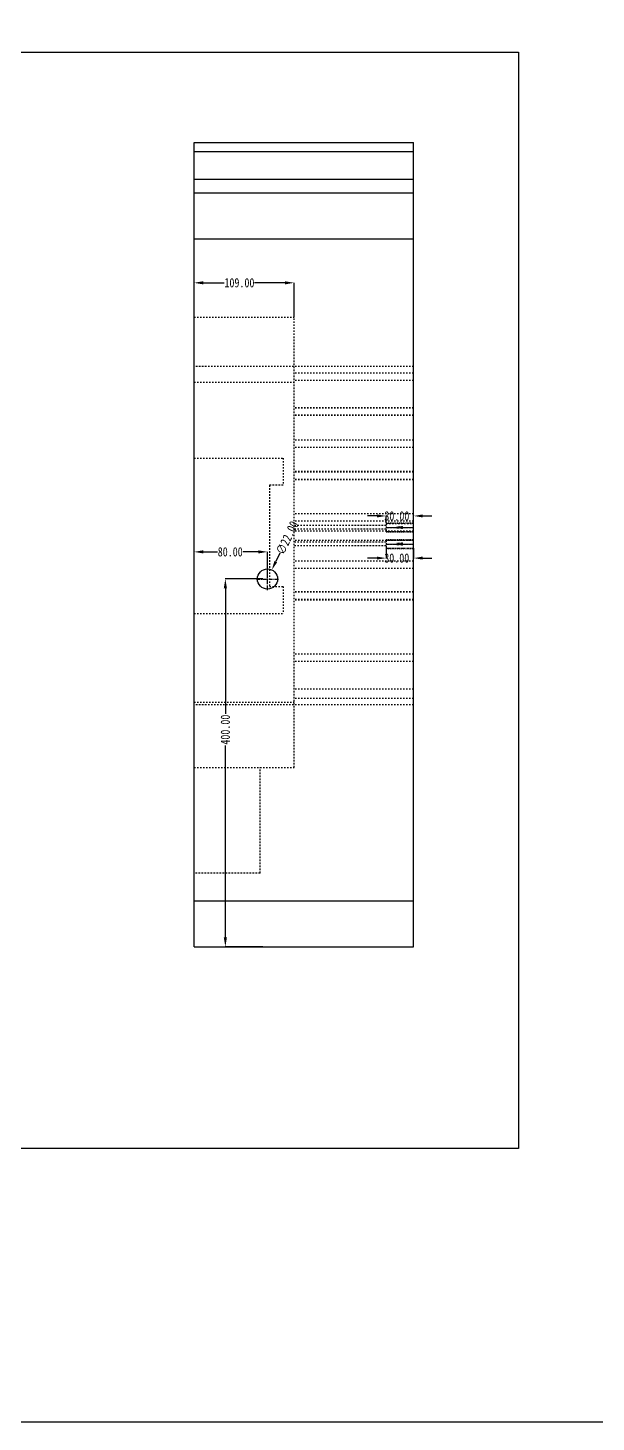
# Model space of a CAD drawing. Header units: millimetres. Extents: x 309 to 11345, y -1340 to 1318.
# Drawn here: x 5932 to 6550, y -1340 to 177 of the extents above; entities that cross this region are included whole.
import ezdxf
from ezdxf.enums import TextEntityAlignment as Align

# ---------------------------------------------------------------- set-up
doc = ezdxf.new("R2010")
doc.units = ezdxf.units.MM
doc.header["$LTSCALE"] = 16.335
doc.header["$PDMODE"] = 3
doc.header["$PDSIZE"] = 0.3125
doc.linetypes.add('CENTER', pattern=[0.6, 0.375, -0.075, 0.075, -0.075])
doc.linetypes.add('HIDDEN', pattern=[0.2, 0.1, -0.1])
doc.layers.get('0').update_dxf_attribs({"linetype": 'CONTINUOUS'})
doc.layers.get('Defpoints').update_dxf_attribs({"linetype": 'CONTINUOUS'})
doc.layers.add('DEFAULT_2', color=8, linetype='HIDDEN')
doc.layers.add('screw', color=33, linetype='CONTINUOUS', lineweight=13)
doc.styles.get("Standard").update_dxf_attribs({"font": 'txt', "width": 0.8})
doc.styles.add('TXT', font='txt.shx', dxfattribs={"bigfont": 'gbcbig.shx'})
doc.dimstyles.get("Standard").update_dxf_attribs({"dimtxt": 0.15625, "dimasz": 0.1875, "dimexe": 0.125, "dimexo": 0.0625, "dimtad": 0, "dimtih": 1, "dimtoh": 1, "dimdsep": 46, "dimtxsty": 'Standard', "dimcen": 0.09, "dimadec": 0, "dimazin": 0, "dimtp": 0.01, "dimtm": 0.01, "dimtfac": 1, "dimtofl": 0, "dimtmove": 0, "dimatfit": 3, "dimfxl": 0, "dimtolj": 1, "dimarcsym": 0})
doc.dimstyles.new('STANDARD$0', dxfattribs={"dimscale": 2, "dimtxt": 3, "dimasz": 3, "dimexe": 1.25, "dimexo": 0.625, "dimgap": 0.5, "dimtad": 0, "dimdsep": 46, "dimlunit": 6, "dimtxsty": 'Standard', "dimblk": 'CLOSEDBLANK', "dimcen": 0, "dimclrt": 2, "dimazin": 2, "dimtfac": 2, "dimtmove": 1, "dimatfit": 3, "dimfxl": 0, "dimtolj": 1, "dimtzin": 0, "dimarcsym": 0})

# ---------------------------------------------------------------- blocks, each defined once
blk = doc.blocks.new('*D306')
at = {"color": 4, "lineweight": -2}
blk.add_line((6206, -395), (6201.7, -404.1), dxfattribs=at)
at = {"color": 4}
blk.add_solid([(6200.2, -403.4), (6203.2, -404.8), (6197.4, -413.1)], dxfattribs=at)
at = {"layer": 'Defpoints', "color": 0}
for p in [(6197.4, -413.1), (6188, -433)]:
    blk.add_point(p, dxfattribs=at)
at = {"color": 6, "insert": (6214.1, -378.2), "char_height": 10, "attachment_point": 5, "rotation": 64.5058}
blk.add_mtext('\\A1;∅22.00', dxfattribs=at)
blk = doc.blocks.new('*D307')
at = {"color": 4, "lineweight": -2}
for p, q in [((6187.6, -423), (6146.7, -423)), ((6146.8, -433), (6146.8, -569.6)), ((6146.8, -813), (6146.8, -604.3)), ((6187.6, -823), (6146.7, -823))]:
    blk.add_line(p, q, dxfattribs=at)
at = {"color": 4}
for points in [[(6145.1, -433), (6148.5, -433), (6146.8, -423)], [(6145.1, -813), (6148.5, -813), (6146.8, -823)]]:
    blk.add_solid(points, dxfattribs=at)
at = {"layer": 'Defpoints', "color": 0}
for p in [(6187.7, -423), (6146.8, -823), (6187.7, -823)]:
    blk.add_point(p, dxfattribs=at)
at = {"color": 6, "insert": (6146.8, -586.9), "char_height": 10, "attachment_point": 5, "rotation": 90}
blk.add_mtext('\\A1;400.00', dxfattribs=at)
blk = doc.blocks.new('*D308')
at = {"color": 4, "lineweight": -2}
for p, q in [((6112.7, -411.5), (6112.7, -393.4)), ((6122.7, -393.5), (6138.1, -393.5)), ((6182.7, -393.5), (6166.1, -393.5)), ((6192.7, -419), (6192.7, -393.4))]:
    blk.add_line(p, q, dxfattribs=at)
at = {"color": 4}
for points in [[(6122.7, -391.8), (6122.7, -395.2), (6112.7, -393.5)], [(6182.7, -391.8), (6182.7, -395.2), (6192.7, -393.5)]]:
    blk.add_solid(points, dxfattribs=at)
at = {"layer": 'Defpoints', "color": 0}
for p in [(6112.7, -393.5), (6112.7, -411.5), (6192.7, -419)]:
    blk.add_point(p, dxfattribs=at)
at = {"color": 6, "insert": (6152.1, -393.5), "char_height": 10, "attachment_point": 5}
blk.add_mtext('\\A1;80.00', dxfattribs=at)
blk = doc.blocks.new('*D309')
at = {"color": 4, "lineweight": -2}
for p, q in [((6321.7, -387.1), (6321.7, -400.4)), ((6351.7, -389.4), (6351.7, -400.4)), ((6311.7, -400.3), (6301.7, -400.3)), ((6361.7, -400.3), (6371.7, -400.3))]:
    blk.add_line(p, q, dxfattribs=at)
at = {"color": 4}
for points in [[(6311.7, -398.6), (6311.7, -401.9), (6321.7, -400.3)], [(6361.7, -398.6), (6361.7, -401.9), (6351.7, -400.3)]]:
    blk.add_solid(points, dxfattribs=at)
at = {"layer": 'Defpoints', "color": 0}
for p in [(6321.7, -387.1), (6351.7, -389.3), (6321.7, -400.3)]:
    blk.add_point(p, dxfattribs=at)
at = {"color": 6, "insert": (6333.4, -400.3), "char_height": 10, "attachment_point": 5}
blk.add_mtext('\\A1;30.00', dxfattribs=at)
blk = doc.blocks.new('*D310')
at = {"color": 4, "lineweight": -2}
for p, q in [((6311.7, -354.4), (6301.7, -354.4)), ((6321.7, -361.9), (6321.7, -354.3)), ((6351.7, -361.9), (6351.7, -354.3)), ((6361.7, -354.4), (6371.7, -354.4))]:
    blk.add_line(p, q, dxfattribs=at)
at = {"color": 4}
for points in [[(6311.7, -352.8), (6311.7, -356.1), (6321.7, -354.4)], [(6361.7, -352.8), (6361.7, -356.1), (6351.7, -354.4)]]:
    blk.add_solid(points, dxfattribs=at)
at = {"layer": 'Defpoints', "color": 0}
for p in [(6321.7, -354.4), (6321.7, -362), (6351.7, -362)]:
    blk.add_point(p, dxfattribs=at)
at = {"color": 6, "insert": (6333.5, -354.4), "char_height": 10, "attachment_point": 5}
blk.add_mtext('\\A1;30.00', dxfattribs=at)
blk = doc.blocks.new('*D311')
at = {"color": 4, "lineweight": -2}
for p, q in [((6112.7, -115.8), (6112.7, -100.7)), ((6122.7, -100.8), (6145.4, -100.8)), ((6211.7, -100.8), (6178.7, -100.8)), ((6221.7, -138), (6221.7, -100.7))]:
    blk.add_line(p, q, dxfattribs=at)
at = {"color": 4}
for points in [[(6122.7, -99.1), (6122.7, -102.5), (6112.7, -100.8)], [(6211.7, -99.1), (6211.7, -102.5), (6221.7, -100.8)]]:
    blk.add_solid(points, dxfattribs=at)
at = {"layer": 'Defpoints', "color": 0}
for p in [(6112.7, -100.8), (6112.7, -115.8), (6221.7, -138)]:
    blk.add_point(p, dxfattribs=at)
at = {"color": 6, "insert": (6162.1, -100.8), "char_height": 10, "attachment_point": 5}
blk.add_mtext('\\A1;109.00', dxfattribs=at)

msp = doc.modelspace()

# ---------------------------------------------------------------- linework, layer by layer
at = {"color": 7, "linetype": 'Continuous'}
for p, q in [((6112.691, -823.023), (6112.691, 51.977)), ((6112.691, 51.977), (6351.691, 51.977)), ((6351.691, -823.023), (6351.691, 51.977)), ((6112.691, 41.977), (6351.691, 41.977)), ((6112.691, 11.977), (6351.691, 11.977)), ((6112.691, -3.023), (6351.691, -3.023)), ((6112.691, -53.023), (6351.691, -53.023)), ((6112.691, -773.023), (6351.691, -773.023)), ((6112.691, -823.023), (6351.691, -823.023))]:
    msp.add_line(p, q, dxfattribs=at)
at = {"color": 1, "linetype": 'CENTER', "ltscale": 0.684175}
for p, q in [((6180.591, -423.023), (6204.791, -423.023)), ((6192.691, -435.123), (6192.691, -410.923))]:
    msp.add_line(p, q, dxfattribs=at)
for points in [[(309.345, 1318.376), (11344.662, 1318.376), (11344.662, -1340.189), (309.345, -1340.189)], [(4878.688, 149.929), (6465.838, 149.929), (6465.838, -1042.402), (4878.688, -1042.402)]]:
    msp.add_lwpolyline(points, close=True)
msp.add_circle((6192.691, -423.023), 11)
at = {"layer": 'DEFAULT_2', "color": 8, "linetype": 'HIDDEN'}
for p, q in [((6112.691, -138.023), (6221.691, -138.023)), ((6221.691, -628.023), (6221.691, -138.023)), ((6351.691, -192.023), (6112.691, -192.023)), ((6112.691, -209.023), (6221.691, -209.023)), ((6351.691, -198.993), (6221.691, -198.993)), ((6351.691, -206.993), (6221.691, -206.993)), ((6351.691, -236.793), (6221.691, -236.793)), ((6351.691, -236.993), (6221.691, -236.993)), ((6351.691, -244.793), (6221.691, -244.793)), ((6351.691, -244.993), (6221.691, -244.993)), ((6351.691, -272.023), (6221.691, -272.023)), ((6351.691, -280.023), (6221.691, -280.023)), ((6112.691, -291.523), (6209.691, -291.523)), ((6209.691, -291.523), (6209.691, -321.023)), ((6351.691, -306.165), (6221.691, -306.165)), ((6351.691, -306.665), (6221.691, -306.665)), ((6351.691, -314.665), (6221.691, -314.665)), ((6351.691, -315.165), (6221.691, -315.165)), ((6194.691, -321.023), (6194.691, -431.023)), ((6209.691, -321.023), (6194.691, -321.023)), ((6351.691, -351.993), (6221.691, -351.993)), ((6351.691, -359.993), (6221.691, -359.993)), ((6321.691, -362.723), (6351.691, -362.723)), ((6321.691, -362.727), (6321.691, -371.219)), ((6321.691, -364.973), (6221.691, -364.973)), ((6321.691, -368.973), (6221.691, -368.973)), ((6351.691, -371.023), (6221.691, -371.023)), ((6321.691, -371.223), (6351.691, -371.223)), ((6351.691, -381.023), (6221.691, -381.023)), ((6321.691, -383.072), (6221.691, -383.072)), ((6321.691, -387.072), (6221.691, -387.072)), ((6321.691, -380.822), (6351.691, -380.822)), ((6321.691, -380.826), (6321.691, -389.318)), ((6321.691, -389.322), (6351.691, -389.322)), ((6351.691, -403.493), (6221.691, -403.493)), ((6351.691, -411.493), (6221.691, -411.493)), ((6194.691, -431.023), (6209.691, -431.023)), ((6209.691, -431.023), (6209.691, -460.523)), ((6351.691, -436.88), (6221.691, -436.88)), ((6351.691, -437.38), (6221.691, -437.38)), ((6351.691, -445.38), (6221.691, -445.38)), ((6351.691, -445.88), (6221.691, -445.88)), ((6112.691, -460.523), (6209.691, -460.523)), ((6351.691, -504.873), (6221.691, -504.873)), ((6351.691, -512.873), (6221.691, -512.873)), ((6351.691, -543.023), (6221.691, -543.023)), ((6112.691, -557.023), (6221.691, -557.023)), ((6351.691, -560.023), (6112.691, -560.023)), ((6351.691, -553.023), (6221.691, -553.023)), ((6112.691, -628.023), (6221.691, -628.023)), ((6184.691, -743.019), (6184.691, -628.023)), ((6184.691, -743.023), (6112.691, -743.023))]:
    msp.add_line(p, q, dxfattribs=at)
at = {"layer": 'DEFAULT_2', "color": 1, "linetype": 'CENTER', "ltscale": 0.373186}
for p, q in [((6321.691, -366.973), (6351.691, -366.973)), ((6321.691, -385.072), (6351.691, -385.072))]:
    msp.add_line(p, q, dxfattribs=at)
at = {"layer": 'screw', "color": 92, "linetype": 'HIDDEN', "ltscale": 0.621977}
for p, q in [((6321.691, -361.973), (6351.691, -361.973)), ((6321.691, -371.973), (6351.691, -371.973)), ((6321.691, -380.072), (6351.691, -380.072)), ((6321.691, -390.072), (6351.691, -390.072))]:
    msp.add_line(p, q, dxfattribs=at)
at = {"layer": 'screw', "color": 8, "linetype": 'HIDDEN', "ltscale": 0.621977}
for p, q in [((6321.691, -362.723), (6351.691, -362.723)), ((6321.691, -371.223), (6351.691, -371.223)), ((6321.691, -380.822), (6351.691, -380.822)), ((6321.691, -389.322), (6351.691, -389.322))]:
    msp.add_line(p, q, dxfattribs=at)
at = {"layer": 'screw', "color": 1, "linetype": 'CENTER', "ltscale": 0.388736}
for p, q in [((6321.691, -366.973), (6351.691, -366.973)), ((6321.691, -385.072), (6351.691, -385.072))]:
    msp.add_line(p, q, dxfattribs=at)

# ---------------------------------------------------------------- texts
at = {"layer": 'screw', "color": 6, "linetype": 'HIDDEN', "ltscale": 0.621977, "style": 'TXT'}
for p in [(6336.691, -366.973), (6336.691, -385.072)]:
    msp.add_text('M10', height=2.5, dxfattribs=at).set_placement(p, align=Align.MIDDLE)

# ---------------------------------------------------------------- dimensions: what is measured, and where the dimension line sits
for base, p1, p2, picture, middle in [((6112.691, -100.81), (6221.691, -138.023), (6112.691, -115.832), '*D311', (6162.054, -100.81)), ((6321.691, -354.439), (6351.691, -361.973), (6321.691, -361.973), '*D310', (6333.471, -354.439)), ((6112.691, -393.489), (6192.691, -419.049), (6112.691, -411.52), '*D308', (6152.145, -393.489)), ((6321.691, -400.269), (6351.691, -389.322), (6321.691, -387.072), '*D309', (6333.393, -400.269))]:
    dim = msp.add_linear_dim(base=base, p1=p1, p2=p2, dimstyle='STANDARD$0', override={"dimscale": 1, "dimtxt": 10, "dimasz": 10, "dimexe": 0.125, "dimexo": 0.0625, "dimgap": 0, "dimzin": 0, "dimlunit": 2, "dimclrd": 4, "dimclre": 4, "dimclrt": 6, "dimazin": 0, "dimtfac": 1, "dimtofl": 0, "dimtmove": 0})
    dim.commit()
    dim.dimension.update_dxf_attribs({"geometry": picture, "text_midpoint": middle, "dimtype": 160})
dim = msp.add_diameter_dim_2p(p1=(6187.956, -432.952), p2=(6197.426, -413.094), dimstyle='Standard', override={"dimtxt": 10, "dimasz": 10, "dimgap": 0, "dimtih": 0, "dimtoh": 0, "dimzin": 0, "dimcen": 0, "dimclrd": 4, "dimclre": 4, "dimclrt": 6, "dimadec": 2, "dimtp": 0, "dimtm": 0, "dimtzin": 0})
dim.commit()
dim.dimension.update_dxf_attribs({"geometry": '*D306', "text_midpoint": (6214.068, -378.192)})
dim = msp.add_linear_dim(base=(6146.801, -823.023), p1=(6187.654, -423.023), p2=(6187.654, -823.023), angle=90, dimstyle='STANDARD$0', override={"dimscale": 1, "dimtxt": 10, "dimasz": 10, "dimexe": 0.125, "dimexo": 0.0625, "dimgap": 0, "dimzin": 0, "dimlunit": 2, "dimclrd": 4, "dimclre": 4, "dimclrt": 6, "dimazin": 0, "dimtfac": 1, "dimtofl": 0, "dimtmove": 0})
dim.commit()
dim.dimension.update_dxf_attribs({"geometry": '*D307', "text_midpoint": (6146.801, -586.939), "dimtype": 160})

doc.saveas('drawing.dxf')
